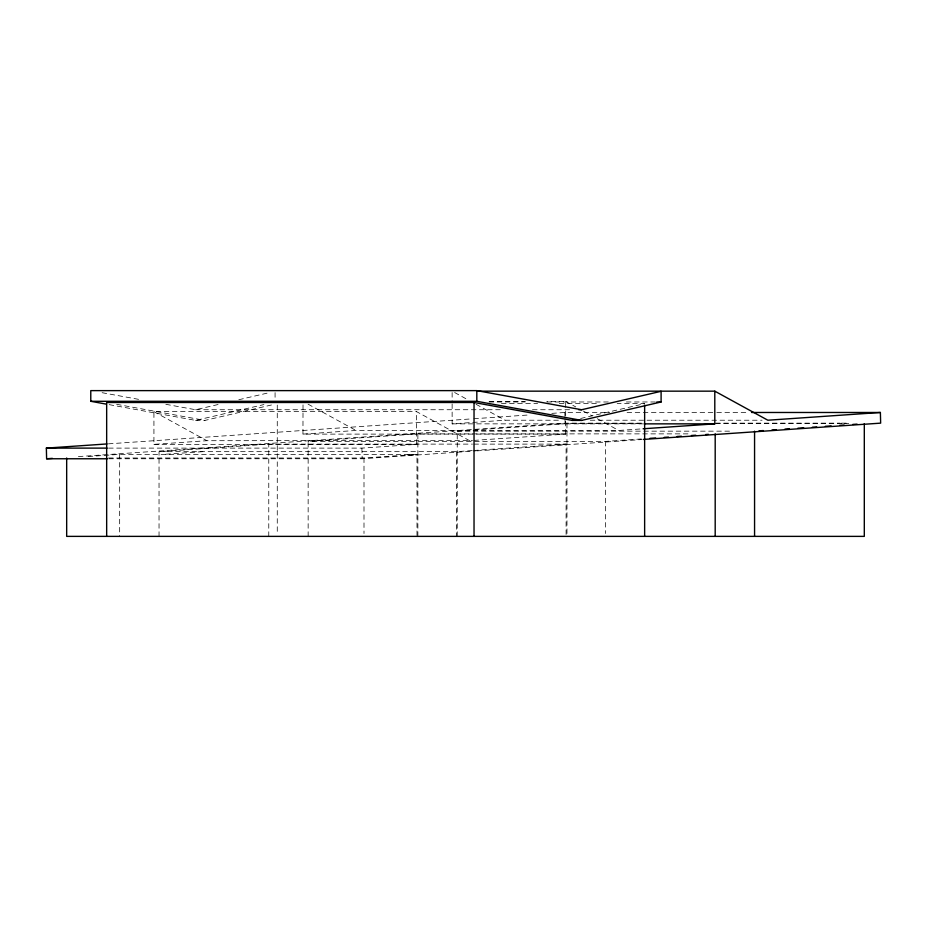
<?xml version="1.0" encoding="UTF-8"?>
<svg xmlns="http://www.w3.org/2000/svg" width="927" height="927" viewBox="0 0 927 927"><rect width="100%" height="100%" fill="white"/><g stroke="black" fill="none" stroke-linecap="round" stroke-linejoin="round"><path stroke-width="0.7" stroke-dasharray="4.63 3.48" d="M159.038 536.374L159.038 451.669L268.772 444.126L472.446 444.114M268.772 536.374L268.772 444.126M308.146 536.374L308.146 441.426L417.868 433.882L690.696 433.871M417.868 536.374L417.868 433.882M457.243 536.374L457.243 431.171L566.976 423.639L643.465 423.639M566.976 533.477L566.976 423.639M565.655 421.31L565.621 434.114L302.955 434.114L303.025 404.242M565.667 415.62L565.702 401.403L546.93 401.403M165.852 404.311L195.609 409.734L219.305 404.242M238.818 399.722L268.1 392.932M109.201 404.647L195.609 420.406L263.917 404.566M195.609 420.406L204.937 420.406L274.473 404.276M580.65 418.471L644.636 403.639L617.162 403.639M108.447 443.848L472.399 418.83M473.848 418.737L530.174 414.867M551.832 413.372L564.833 412.48L609.699 412.48M469.641 440.707L416.594 411.646L153.928 411.646L153.928 444.346L206.895 440.707L472.503 440.51M302.955 434.114L355.991 430.464L618.738 430.464L641.681 428.888M452.133 403.952L452.133 423.859L505.099 420.221L559.954 420.221M78.389 456.582L565.099 423.141L643.268 423.141M88.158 456.524L119.664 454.357L416.988 454.357L416.988 536.374M202.804 451.658L163.43 454.369M108.586 448.112L361.901 448.112L416.594 444.346L416.594 411.646M473.929 440.406L565.621 434.114M108.54 457.996L363.998 457.996L416.988 454.357M472.225 450.568L456.362 451.658L159.038 451.669M473.651 450.476L566.096 444.114L566.096 536.374M641.345 438.946L605.47 441.403L308.146 441.426M108.865 458.761L362.167 458.761L475.342 450.985M476.779 450.893L641.866 439.549M489.201 401.403L525.285 401.403M489.05 401.982L525.203 401.982M546.884 401.982L609.051 401.982M626.409 401.982L655.319 401.982M501.449 403.639L537.602 403.639M559.305 403.639L598.355 403.639M195.609 409.734L503.558 409.734M532.48 409.734L571.519 409.734M627.069 412.48L715.366 412.48M716.814 412.48L748.657 412.48M590.267 420.221L762.064 420.221M715.644 423.141L840.117 423.141M841.565 423.141L848.808 423.141M715.632 423.639L842.643 423.639M844.091 423.639L849.862 423.639M452.133 423.859L475.215 423.859M476.663 423.859L642.631 423.859M457.243 431.171L730.07 431.159M473.882 444.114L566.096 444.114M153.928 444.346L416.594 444.346M556.513 444.775L565.621 444.786M407.486 455.018L416.594 455.03M102.109 392.7L140.359 399.664M116.628 404.311L204.937 420.406M565.702 401.403L575.794 406.941M583.373 411.09L592.214 415.933M597.266 418.703L618.738 430.464M454.647 392.538L467.266 399.456M476.084 404.299L505.099 420.221M308.065 404.172L355.991 430.464M153.928 411.646L206.895 440.707M564.833 412.48L564.937 416.478M564.972 417.81L565.099 423.141M361.901 448.112L362.167 458.761M605.47 441.403L605.47 533.488M456.362 451.658L456.362 536.374M452.133 392.584L452.133 402.527M363.998 457.996L363.998 533.523M277.266 405.076L277.266 533.488M275.076 392.642L275.076 399.317M119.664 454.357L119.664 536.374"/><path stroke-width="1.39" d="M864.3 423.639L864.3 536.374L66.674 536.374L66.674 457.996M578.749 409.734L581.635 409.734L661.102 391.31L661.102 401.982L581.635 420.406L572.307 420.406L474.033 402.492L106.663 402.492L106.663 536.374M572.307 420.406L575.088 419.757M107.416 458.761L46.617 458.761L46.35 448.112L107.011 443.94M46.617 458.761L52.399 458.367M643.106 428.784L714.798 423.859L714.798 391.159L476.663 391.159M643.303 439.444L880.65 423.141L880.383 412.48L767.834 420.221L714.798 391.159M649.931 438.355L655.644 437.961M664.23 437.37L668.518 437.08M677.092 436.49L681.38 436.2M691.391 435.505L695.679 435.215M758.993 430.858L763.327 430.568M771.982 429.977L776.305 429.676M784.96 429.085L789.283 428.784M797.938 428.193L803.709 427.799M812.365 427.196L816.699 426.907M825.354 426.304L831.113 425.91M839.769 425.319L844.103 425.018M852.759 424.427L857.081 424.126M705.69 434.531L708.402 434.334M581.635 409.734L476.814 390.626L90.776 390.626L90.776 401.298L106.362 404.137M90.776 401.298L476.814 401.298L581.635 420.406M656.768 401.982L661.102 401.982M751.554 412.48L880.383 412.48M644.08 423.859L714.798 423.859M46.35 448.112L107.138 448.112M754.566 431.159L754.566 536.374M715.192 433.871L715.192 536.374M644.636 405.076L644.636 536.374M476.814 390.626L476.814 401.298M474.033 402.492L474.033 536.374"/></g></svg>
